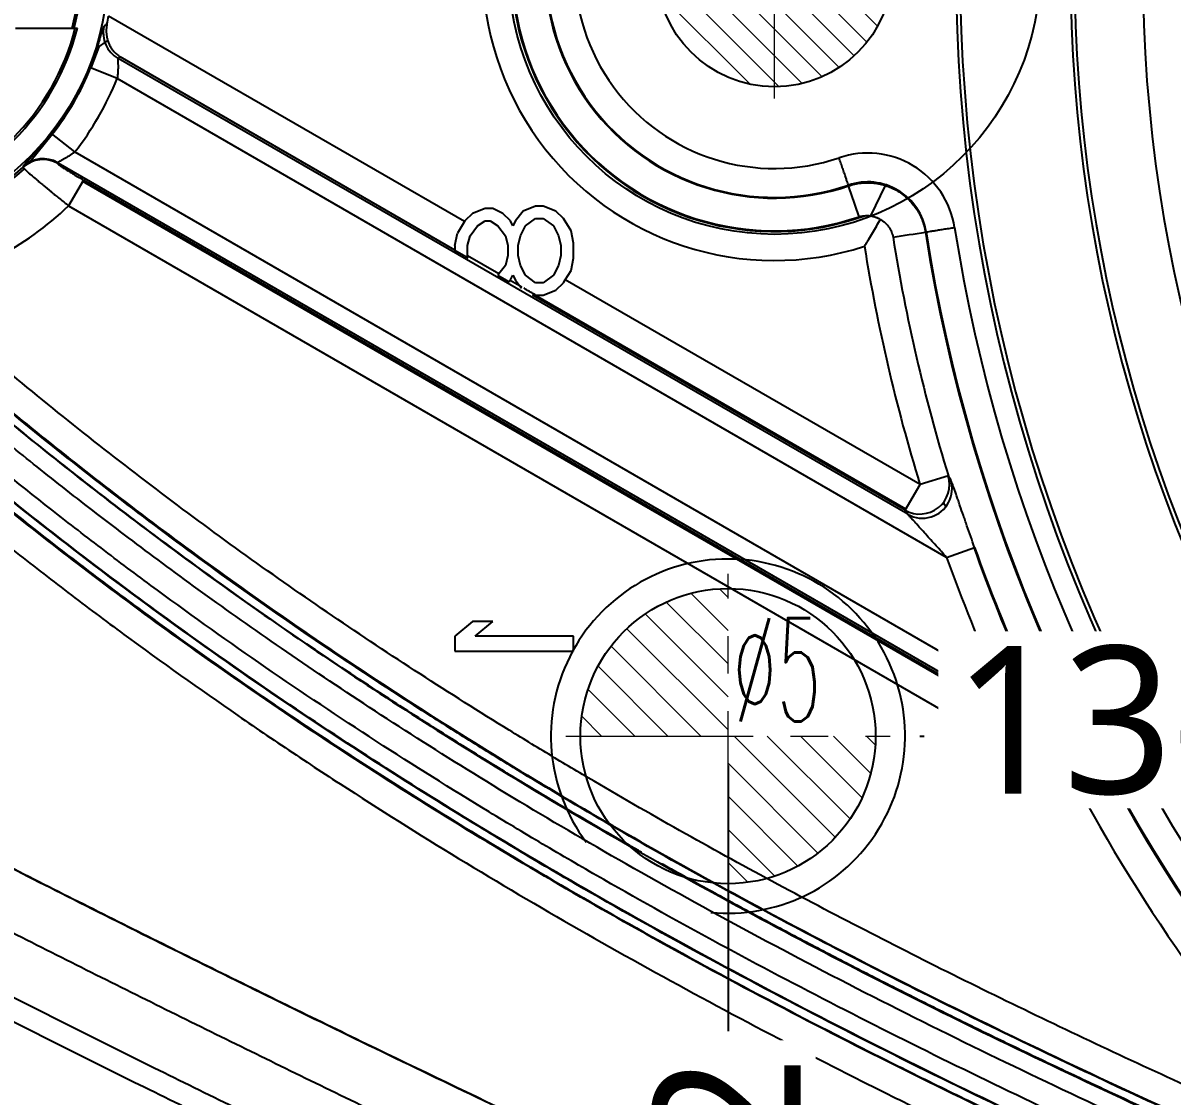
# Model space of a CAD drawing. Header units: millimetres. Extents: x 2519 to 3162, y 2051 to 2506.
# Drawn here: x 2709.47 to 2728.94, y 2260.45 to 2278.63 of the extents above; entities that cross this region are included whole.
import ezdxf
from ezdxf.enums import TextEntityAlignment as Align
from ezdxf.lldxf.tags import DXFTag

# ---------------------------------------------------------------- set-up
doc = ezdxf.new("R2010")
doc.units = ezdxf.units.MM
doc.linetypes.add('CENTER', pattern=[50.8, 31.75, -6.35, 6.35, -6.35])
doc.layers.add('20', color=7, linetype='Continuous', true_color=0xffffff)
for name, color, linetype, lineweight in [('dim', 82, 'Continuous', 9), ('epin', 13, 'Continuous', 9), ('insert', 85, 'Continuous', 20)]:
    doc.layers.add(name, color=color, linetype=linetype, lineweight=lineweight)
doc.styles.add('Capful-A', font='')
doc.styles.add('TXT05', font='txt.shx', dxfattribs={"width": 0.5, "bigfont": 'gbcbig.shx'})
doc.styles.get('Capful-A').set_extended_font_data('Microsoft YaHei')
tags = doc.linetypes.add('DASHED', pattern=[25.72, 12.86, -12.86]).pattern_tags.tags
tags[6:7] = [DXFTag(74, 4), DXFTag(75, 0), DXFTag(340, '0'), DXFTag(46, 0.0), DXFTag(50, 0.0), DXFTag(44, 0.0), DXFTag(45, 0.0)]
tags[4:5] = [DXFTag(74, 4), DXFTag(75, 0), DXFTag(340, '0'), DXFTag(46, 0.0), DXFTag(50, 0.0), DXFTag(44, 0.0), DXFTag(45, 0.0)]
doc.dimstyles.new('Capful-A-1.0', dxfattribs={"dimtxt": 2.5, "dimasz": 2.5, "dimexe": 1.5, "dimexo": 1, "dimgap": 1.5, "dimtad": 0, "dimdsep": 46, "dimtxsty": 'Capful-A', "dimcen": 0, "dimclrt": 2, "dimazin": 2, "dimtfac": 1, "dimtmove": 0, "dimatfit": 3, "dimfxl": 0, "dimtolj": 1, "dimtzin": 0, "dimarcsym": 0})

# ---------------------------------------------------------------- blocks, each defined once
blk = doc.blocks.new('epin_ejp_5')
at = {"layer": 'epin'}
h = blk.add_hatch(dxfattribs=at)
h.set_pattern_fill('_ANSI31', color=123, scale=0.125, angle=90)
h.set_pattern_definition([(135, (-3763.9753, 4046.3883), (-0.280633004, -0.280633004), [])])
h.paths.add_polyline_path([(0, 2.5, 0.414214), (-2.5, 0), (0, 0)])
h.paths.add_polyline_path([(2.5, 0), (0, 0), (0, -2.5, 0.414214)])
at = {"layer": 'epin', "color": 1, "linetype": 'CENTER', "ltscale": 0.1}
for p, q in [((0, -2.75), (0, 2.75)), ((-2.75, 0), (2.75, 0))]:
    blk.add_line(p, q, dxfattribs=at)
at = {"layer": 'epin'}
blk.add_circle((0, 0), 2.5, dxfattribs=at)
at = {"layer": 'epin', "color": 6, "style": 'TXT05', "width": 0.5}
blk.add_text('%%c5', height=1.75, dxfattribs=at).set_placement((0.829, 1.125), align=Align.MIDDLE)
blk = doc.blocks.new('insert_cir_4')
at = {"layer": 'insert'}
h = blk.add_hatch(dxfattribs=at)
h.set_pattern_fill('_ANSI31', color=123, scale=0.1, angle=90)
h.set_pattern_definition([(135, (-3764.76398, 4059.38832), (-0.224506403, -0.224506403), [])])
h.paths.add_polyline_path([(-2, 0, 1), (2, 0, 1)])
at = {"layer": 'insert', "color": 1, "linetype": 'CENTER', "ltscale": 0.08}
for p, q in [((0, -2.2), (0, 2.2)), ((-2.2, 0), (2.2, 0))]:
    blk.add_line(p, q, dxfattribs=at)
at = {"layer": 'insert'}
blk.add_circle((0, 0), 2, dxfattribs=at)
blk = doc.blocks.new('*D159')
at = {"layer": 'Defpoints', "color": 0, "transparency": 16777216}
for p in [(2813.414, 2279.55), (2721.414, 2266.55), (2721.414, 2261.552)]:
    blk.add_point(p, dxfattribs=at)
at = {"layer": 'dim', "color": 0, "lineweight": -2, "transparency": 16777216}
blk.add_line((2721.414, 2266.05), (2721.414, 2261.552), dxfattribs=at)
at = {"layer": 'dim', "color": 2, "transparency": 16777216, "insert": (2721.414, 2259.281), "char_height": 2.5, "attachment_point": 5, "rotation": 90, "style": 'Capful-A', "bg_fill": 3, "box_fill_scale": 1.1, "bg_fill_color": 256, "bg_fill_true_color": 13158600, "bg_fill_transparency": 0}
blk.add_mtext('\\A1;92', dxfattribs=at)
blk = doc.blocks.new('*D160')
at = {"layer": 'Defpoints', "color": 0, "transparency": 16777216}
for p in [(2813.414, 2279.55), (2724.164, 2266.55), (2724.737, 2266.55)]:
    blk.add_point(p, dxfattribs=at)
at = {"layer": 'dim', "color": 0, "lineweight": -2, "transparency": 16777216}
blk.add_line((2724.663, 2266.55), (2724.737, 2266.55), dxfattribs=at)
at = {"layer": 'dim', "color": 2, "transparency": 16777216, "insert": (2730.082, 2266.55), "char_height": 2.5, "attachment_point": 5, "style": 'Capful-A', "bg_fill": 3, "box_fill_scale": 1.1, "bg_fill_color": 256, "bg_fill_true_color": 13158600, "bg_fill_transparency": 0}
blk.add_mtext('\\A1;13({\\fISOCPEUR|b0|i0|c134|p34;%%C}5)', dxfattribs=at)

msp = doc.modelspace()

# ---------------------------------------------------------------- linework, layer by layer
at = {"layer": '20', "color": 7, "linetype": 'Continuous'}
for p, q in [((2716.951, 2275.266), (2710.92, 2278.748)), ((2710.754, 2278.226), (2710.621, 2277.869)), ((2724.458, 2270.307), (2711.08, 2278.031)), ((2716.787, 2274.781), (2711.113, 2278.057)), ((2711.066, 2277.691), (2710.599, 2277.878)), ((2725.118, 2269.578), (2711.066, 2277.691)), ((2709.588, 2276.28), (2709.966, 2276.747)), ((2710.347, 2276.446), (2709.952, 2276.757)), ((2710.347, 2276.446), (2725.987, 2267.417)), ((2710.06, 2276.264), (2726.817, 2266.59)), ((2710.494, 2275.969), (2710.243, 2275.534)), ((2710.494, 2275.969), (2726.818, 2266.544)), ((2726.925, 2266.453), (2710.481, 2275.947)), ((2724.074, 2275.88), (2723.827, 2275.363)), ((2710.243, 2275.534), (2727.36, 2265.652)), ((2717.086, 2275.403), (2716.958, 2275.277)), ((2717.3, 2275.487), (2717.086, 2275.403)), ((2717.428, 2275.487), (2717.3, 2275.487)), ((2717.599, 2275.403), (2717.428, 2275.487)), ((2717.728, 2275.277), (2717.599, 2275.403)), ((2717.941, 2275.445), (2717.813, 2275.277)), ((2718.155, 2275.529), (2717.941, 2275.445)), ((2718.284, 2275.529), (2718.155, 2275.529)), ((2718.497, 2275.445), (2718.284, 2275.529)), ((2718.626, 2275.319), (2718.497, 2275.445)), ((2716.951, 2275.266), (2716.829, 2275.068)), ((2716.958, 2275.277), (2716.951, 2275.266)), ((2717.043, 2275.026), (2717.172, 2275.194)), ((2717.172, 2275.194), (2717.3, 2275.277)), ((2717.3, 2275.277), (2717.385, 2275.277)), ((2717.385, 2275.277), (2717.514, 2275.194)), ((2717.514, 2275.194), (2717.642, 2275.026)), ((2717.77, 2275.194), (2717.728, 2275.277)), ((2717.813, 2275.277), (2717.77, 2275.194)), ((2717.899, 2275.026), (2717.984, 2275.194)), ((2717.984, 2275.194), (2718.155, 2275.319)), ((2718.155, 2275.319), (2718.284, 2275.319)), ((2718.284, 2275.319), (2718.455, 2275.194)), ((2718.455, 2275.194), (2718.54, 2275.026)), ((2718.754, 2275.11), (2718.626, 2275.319)), ((2716.787, 2274.859), (2716.829, 2275.068)), ((2717.001, 2274.859), (2717.043, 2275.026)), ((2717.642, 2275.026), (2717.685, 2274.859)), ((2717.856, 2274.859), (2717.899, 2275.026)), ((2718.54, 2275.026), (2718.583, 2274.859)), ((2718.797, 2274.9), (2718.754, 2275.11)), ((2716.787, 2274.859), (2716.787, 2274.781)), ((2717.001, 2274.688), (2717.001, 2274.859)), ((2717.685, 2274.859), (2717.685, 2274.691)), ((2717.856, 2274.691), (2717.856, 2274.859)), ((2718.583, 2274.859), (2718.583, 2274.691)), ((2718.797, 2274.649), (2718.797, 2274.9)), ((2716.787, 2274.78), (2716.787, 2274.781)), ((2716.787, 2274.78), (2717.011, 2274.65)), ((2717.532, 2274.38), (2717, 2274.687)), ((2717.011, 2274.65), (2717.002, 2274.686)), ((2717.685, 2274.691), (2717.642, 2274.524)), ((2717.899, 2274.524), (2717.856, 2274.691)), ((2718.583, 2274.691), (2718.54, 2274.524)), ((2718.754, 2274.44), (2718.797, 2274.649)), ((2717.642, 2274.524), (2717.532, 2274.38)), ((2717.984, 2274.356), (2717.899, 2274.524)), ((2718.54, 2274.524), (2718.455, 2274.356)), ((2718.657, 2274.281), (2718.754, 2274.44)), ((2717.516, 2274.359), (2717.532, 2274.38)), ((2717.516, 2274.359), (2717.713, 2274.245)), ((2717.713, 2274.245), (2717.725, 2274.268)), ((2717.725, 2274.268), (2717.77, 2274.356)), ((2717.923, 2274.154), (2717.725, 2274.268)), ((2717.77, 2274.356), (2717.813, 2274.272)), ((2717.813, 2274.272), (2717.915, 2274.139)), ((2718.155, 2274.23), (2717.984, 2274.356)), ((2718.284, 2274.23), (2718.155, 2274.23)), ((2718.455, 2274.356), (2718.284, 2274.23)), ((2718.497, 2274.105), (2718.626, 2274.23)), ((2718.626, 2274.23), (2718.657, 2274.281)), ((2724.667, 2270.811), (2718.657, 2274.281)), ((2724.416, 2270.376), (2718.104, 2274.021)), ((2718.153, 2274.021), (2718.104, 2274.021)), ((2718.153, 2274.021), (2724.429, 2270.398)), ((2718.155, 2274.021), (2718.284, 2274.021)), ((2718.284, 2274.021), (2718.497, 2274.105)), ((2725.147, 2270.959), (2724.667, 2270.811)), ((2724.416, 2270.376), (2724.667, 2270.811)), ((2725.118, 2269.578), (2725.591, 2269.747)), ((2717.086, 2268.494), (2716.787, 2268.242)), ((2717.428, 2268.494), (2717.086, 2268.494)), ((2717.129, 2268.242), (2717.428, 2268.494)), ((2716.787, 2268.242), (2716.787, 2267.991)), ((2718.797, 2268.242), (2717.129, 2268.242)), ((2718.797, 2267.991), (2718.797, 2268.242)), ((2716.787, 2267.991), (2718.797, 2267.991)), ((2725.987, 2267.417), (2726.445, 2267.622))]:
    msp.add_line(p, q, dxfattribs=at)
at = {"layer": '20', "color": 8, "linetype": 'DASHED', "ltscale": 0.2}
for centre in [(2706.409, 2279.55), (2722.202, 2279.55)]:
    msp.add_circle(centre, 4.5, dxfattribs=at)
at = {"layer": '20', "color": 7, "linetype": 'Continuous'}
msp.add_circle((2722.202, 2279.55), 2, dxfattribs=at)
for centre, radius, start, end in [((2753.057, 2279.55), 27.782, 112.2875, 247.6643), ((2753.057, 2279.55), 27.712, 112.2862, 247.7111), ((2753.057, 2279.55), 25.842, 112.2891, 247.7135), ((2753.057, 2279.55), 25.772, 112.2877, 247.667), ((2753.566, 2279.55), 25.125, 112.2698, 247.7302), ((2722.202, 2279.55), 4.943, 72.0353, 287.9647), ((2722.202, 2279.55), 4.453, 69.9975, 290.0014), ((2722.202, 2279.55), 4.44, 71.1557, 288.8443), ((2722.202, 2279.55), 3.887, 71.1557, 288.8443), ((2722.202, 2279.55), 3.874, 71.1552, 288.843), ((2722.202, 2279.55), 3.385, 71.1557, 288.8342), ((2706.409, 2279.55), 4.02, 345.5225, 14.4775), ((2706.409, 2279.55), 4.054, 345.6461, 14.3539), ((2706.409, 2279.55), 4.073, 284.2864, 345.7136), ((2706.409, 2279.55), 4.107, 284.1661, 345.8339), ((2706.409, 2279.55), 4.512, 321.757, 338.243), ((2706.409, 2279.55), 4.529, 321.757, 338.243), ((2706.409, 2279.55), 5.014, 321.757, 338.243), ((2723.779, 2274.934), 1.493, 8.955, 108.9121), ((2706.409, 2279.55), 4.548, 278.1325, 312.2985), ((2706.409, 2279.55), 4.582, 278.3223, 312.2894), ((2723.779, 2274.934), 1.004, 8.9529, 108.9162), ((2706.409, 2279.55), 5.552, 282.3105, 313.6722), ((2753.057, 2279.55), 29.202, 188.96, 197.1096), ((2753.057, 2279.55), 28.649, 188.96, 247.7124), ((2753.057, 2279.55), 28.636, 188.96, 246.1512), ((2753.057, 2279.55), 28.147, 188.96, 247.7124), ((2753.057, 2279.55), 29.705, 189.1073, 197.1096), ((2753.057, 2279.55), 29.176, 199.6421, 204.1429), ((2753.057, 2279.55), 29.163, 199.6421, 204.1429), ((2753.057, 2279.55), 29.665, 199.6421, 204.1429), ((2753.057, 2279.55), 29.215, 208.4064, 223.6137)]:
    msp.add_arc(centre, radius, start, end, dxfattribs=at)
at = {"layer": '20', "color": 8, "linetype": 'DASHED', "ltscale": 0.05}
msp.add_arc((2721.414, 2266.55), 3, 90, 216.7369, dxfattribs=at)
at = {"layer": '20', "color": 8, "linetype": 'DASHED', "ltscale": 0.08}
msp.add_arc((2721.414, 2266.55), 3, 264.465, 90, dxfattribs=at)
at = {"layer": '20', "color": 7, "linetype": 'Continuous'}
for centre, major_axis, ratio, start_param, end_param in [((2711.331, 2278.465), (0.317, -0.39), 0.99843, 3.814167, 5.076992), ((2708.721, 2283.555), (-3.47, -6.011), 0.745659, 1.025601, 1.054168), ((2708.571, 2283.294), (-3.621, -6.272), 0.745648, 1.097109, 1.103163), ((2709.807, 2275.815), (0.496, -0.08), 0.998432, 1.20793, 2.468492), ((2709.81, 2275.829), (0.496, -0.079), 0.99843, 1.206193, 2.469018), ((2724.667, 2270.811), (-0.43, -0.259), 0.994176, 0.507078, 2.896243), ((2724.709, 2270.742), (-0.43, -0.26), 0.994137, 1.326099, 2.89706), ((2766.766, 2302.862), (-27.966, -46.904), 0.863272, 5.851168, 5.852836), ((2766.345, 2302.698), (-26.581, -46.523), 0.867155, 5.841199, 5.842885), ((2724.709, 2270.742), (-0.43, -0.26), 0.994137, 0.505265, 1.326099), ((2726.566, 2266.155), (-0.502, -0.014), 0.99811, 3.581658, 4.160824), ((2747.697, 2270.048), (-11.78, -19.894), 0.867135, 5.342013, 5.344091), ((2747.423, 2269.74), (-11.405, -19.635), 0.866455, 5.327491, 5.330074)]:
    msp.add_ellipse(centre, major_axis=major_axis, ratio=ratio, start_param=start_param, end_param=end_param, dxfattribs=at)
for points, degree in [([(2710.892, 2278.611), (2710.902, 2278.656), (2710.911, 2278.702), (2710.92, 2278.748)], 3), ([(2709.471, 2276.2), (2709.47, 2276.196), (2709.47, 2276.191), (2709.469, 2276.186)], 3), ([(2723.637, 2275.348), (2723.577, 2275.522), (2723.518, 2275.697), (2723.458, 2275.871)], 3), ([(2724.211, 2275.002), (2724.393, 2275.031), (2724.576, 2275.059), (2724.758, 2275.088)], 3), ([(2734.361, 2257.307), (2733.463, 2257.689), (2731.741, 2258.436), (2729.426, 2259.471), (2727.226, 2260.486), (2725.003, 2261.555), (2722.742, 2262.704), (2720.561, 2263.88), (2718.557, 2265.027), (2716.752, 2266.125), (2715.121, 2267.172), (2713.65, 2268.169), (2712.335, 2269.103), (2711.168, 2269.97), (2710.123, 2270.778), (2709.171, 2271.541), (2708.267, 2272.288), (2707.367, 2273.054), (2706.47, 2273.873), (2705.911, 2274.453), (2705.642, 2274.755)], 3), ([(2718.154, 2274.021), (2717.952, 2274.137)], 1), ([(2725.189, 2270.891), (2725.175, 2270.913), (2725.161, 2270.936), (2725.147, 2270.959)], 3), ([(2727.016, 2266.319), (2727.015, 2266.34), (2727.015, 2266.361), (2727.014, 2266.382)], 3)]:
    msp.add_open_spline(points, degree=degree, dxfattribs=at)
for points, knots in [([(2709.344, 2278.545), (2709.41, 2278.545), (2709.476, 2278.545), (2709.557, 2278.545), (2709.573, 2278.545), (2709.605, 2278.545), (2709.621, 2278.545), (2709.669, 2278.545), (2709.731, 2278.545), (2709.806, 2278.545), (2709.85, 2278.545), (2709.879, 2278.545), (2709.894, 2278.545), (2709.964, 2278.545), (2710.017, 2278.545), (2710.089, 2278.545), (2710.112, 2278.545), (2710.146, 2278.545), (2710.157, 2278.545), (2710.177, 2278.545), (2710.188, 2278.545), (2710.236, 2278.545), (2710.27, 2278.545), (2710.305, 2278.545), (2710.312, 2278.545), (2710.324, 2278.545), (2710.33, 2278.545), (2710.346, 2278.545), (2710.356, 2278.545), (2710.379, 2278.545), (2710.388, 2278.545), (2710.39, 2278.545)], [0, 0, 0, 0, 0.125, 0.125, 0.15625, 0.15625, 0.1875, 0.1875, 0.25, 0.3125, 0.34375, 0.34375, 0.375, 0.375, 0.5, 0.5, 0.5625, 0.5625, 0.59375, 0.59375, 0.625, 0.625, 0.75, 0.75, 0.78125, 0.78125, 0.8125, 0.8125, 0.875, 0.875, 1, 1, 1, 1]), ([(2710.841, 2278.573), (2710.84, 2278.573), (2710.839, 2278.571), (2710.836, 2278.565), (2710.834, 2278.561), (2710.828, 2278.547), (2710.823, 2278.533), (2710.815, 2278.507), (2710.812, 2278.497), (2710.805, 2278.476), (2710.801, 2278.464), (2710.79, 2278.426), (2710.781, 2278.398), (2710.766, 2278.35), (2710.761, 2278.334), (2710.75, 2278.299), (2710.744, 2278.281), (2710.726, 2278.225), (2710.713, 2278.185), (2710.694, 2278.133), (2710.691, 2278.122), (2710.683, 2278.101), (2710.679, 2278.09), (2710.668, 2278.057), (2710.66, 2278.035), (2710.635, 2277.968), (2710.618, 2277.923), (2710.599, 2277.878)], [0, 0, 0, 0, 0.0625, 0.0625, 0.125, 0.125, 0.25, 0.25, 0.3125, 0.3125, 0.375, 0.375, 0.5, 0.5, 0.5625, 0.5625, 0.625, 0.625, 0.75, 0.75, 0.78125, 0.78125, 0.8125, 0.8125, 0.875, 0.875, 1, 1, 1, 1]), ([(2710.892, 2278.611), (2710.889, 2278.609), (2710.887, 2278.607), (2710.869, 2278.594), (2710.855, 2278.584), (2710.841, 2278.573)], [0, 0, 0, 0, 0.172525, 0.172525, 1, 1, 1, 1]), ([(2710.892, 2278.611), (2710.885, 2278.58), (2710.882, 2278.549), (2710.88, 2278.503), (2710.88, 2278.489), (2710.881, 2278.459), (2710.882, 2278.444), (2710.888, 2278.402), (2710.893, 2278.374), (2710.904, 2278.336), (2710.908, 2278.323), (2710.918, 2278.298), (2710.923, 2278.286), (2710.939, 2278.251), (2710.951, 2278.229), (2710.977, 2278.187), (2710.992, 2278.168), (2711.023, 2278.132), (2711.039, 2278.115), (2711.066, 2278.092), (2711.08, 2278.08), (2711.094, 2278.07), (2711.103, 2278.063), (2711.108, 2278.06), (2711.113, 2278.057)], [0, 0, 0, 0, 0.125, 0.125, 0.1875, 0.1875, 0.25, 0.25, 0.375, 0.375, 0.4375, 0.4375, 0.5, 0.5, 0.625, 0.625, 0.75, 0.75, 0.875, 0.875, 0.9375, 0.96875, 0.96875, 1, 1, 1, 1]), ([(2711.08, 2278.031), (2711.08, 2278.03), (2711.079, 2278.03), (2711.078, 2278.027), (2711.078, 2278.024), (2711.077, 2278.019), (2711.077, 2278.015), (2711.077, 2278.007), (2711.077, 2278.003), (2711.077, 2277.988), (2711.078, 2277.975), (2711.078, 2277.948), (2711.079, 2277.934), (2711.079, 2277.909), (2711.08, 2277.901), (2711.08, 2277.884), (2711.08, 2277.875), (2711.079, 2277.848), (2711.079, 2277.83), (2711.077, 2277.801), (2711.077, 2277.791), (2711.075, 2277.772), (2711.074, 2277.762), (2711.071, 2277.732), (2711.069, 2277.712), (2711.066, 2277.691)], [0, 0, 0, 0, 0.0625, 0.0625, 0.125, 0.125, 0.1875, 0.1875, 0.25, 0.25, 0.375, 0.375, 0.5, 0.5, 0.5625, 0.5625, 0.625, 0.625, 0.75, 0.75, 0.8125, 0.8125, 0.875, 0.875, 1, 1, 1, 1]), ([(2686.48, 2277.46), (2686.77, 2277.267), (2687.456, 2276.824), (2688.574, 2276.111), (2689.855, 2275.303), (2691.227, 2274.448), (2692.689, 2273.549), (2694.255, 2272.602), (2695.95, 2271.594), (2697.801, 2270.515), (2699.836, 2269.356), (2702.082, 2268.107), (2704.555, 2266.768), (2707.29, 2265.329), (2710.329, 2263.775), (2713.69, 2262.105), (2717.331, 2260.343), (2721.181, 2258.527), (2725.062, 2256.745), (2727.661, 2255.584), (2728.918, 2255.03)], [0, 0, 0, 0, 0.021909, 0.051095, 0.082764, 0.116466, 0.152012, 0.189902, 0.230742, 0.275135, 0.323686, 0.377, 0.435563, 0.499293, 0.569953, 0.648612, 0.733503, 0.822414, 0.914219, 1, 1, 1, 1]), ([(2728.918, 2255.03), (2727.086, 2255.838), (2725.26, 2256.659), (2722.529, 2257.91), (2721.621, 2258.33), (2719.807, 2259.177), (2718.901, 2259.603), (2717.093, 2260.463), (2716.191, 2260.896), (2714.39, 2261.769), (2713.491, 2262.209), (2711.696, 2263.097), (2710.8, 2263.544), (2709.014, 2264.448), (2708.122, 2264.904), (2706.344, 2265.827), (2705.458, 2266.293), (2703.692, 2267.235), (2702.811, 2267.712), (2701.057, 2268.676), (2700.183, 2269.164), (2698.441, 2270.15), (2697.573, 2270.649), (2695.843, 2271.658), (2694.982, 2272.168), (2693.265, 2273.2), (2692.41, 2273.72), (2691.131, 2274.509), (2690.705, 2274.773), (2689.856, 2275.303), (2689.432, 2275.57), (2688.585, 2276.105), (2688.163, 2276.374), (2687.635, 2276.711), (2687.53, 2276.778), (2687.319, 2276.913), (2687.214, 2276.981), (2686.898, 2277.184), (2686.688, 2277.321), (2686.48, 2277.46)], [0, 0, 0, 0, 0.125, 0.125, 0.1875, 0.1875, 0.25, 0.25, 0.3125, 0.3125, 0.375, 0.375, 0.4375, 0.4375, 0.5, 0.5, 0.5625, 0.5625, 0.625, 0.625, 0.6875, 0.6875, 0.75, 0.75, 0.8125, 0.8125, 0.875, 0.875, 0.90625, 0.90625, 0.9375, 0.9375, 0.96875, 0.96875, 0.976562, 0.976562, 0.984375, 0.984375, 1, 1, 1, 1]), ([(2709.952, 2276.757), (2709.922, 2276.719), (2709.891, 2276.681), (2709.83, 2276.607), (2709.8, 2276.572), (2709.757, 2276.522), (2709.743, 2276.506), (2709.715, 2276.474), (2709.701, 2276.459), (2709.662, 2276.415), (2709.637, 2276.388), (2709.604, 2276.352), (2709.593, 2276.34), (2709.578, 2276.324), (2709.573, 2276.318), (2709.563, 2276.308), (2709.559, 2276.303), (2709.536, 2276.279), (2709.521, 2276.263), (2709.506, 2276.246), (2709.503, 2276.242), (2709.498, 2276.236), (2709.495, 2276.233), (2709.488, 2276.225), (2709.484, 2276.22), (2709.474, 2276.208), (2709.471, 2276.203), (2709.471, 2276.2)], [0, 0, 0, 0, 0.125, 0.125, 0.25, 0.25, 0.3125, 0.3125, 0.375, 0.375, 0.5, 0.5, 0.5625, 0.5625, 0.59375, 0.59375, 0.625, 0.625, 0.75, 0.75, 0.78125, 0.78125, 0.8125, 0.8125, 0.875, 0.875, 1, 1, 1, 1]), ([(2728.526, 2254.139), (2726.687, 2254.95), (2724.854, 2255.774), (2722.115, 2257.029), (2721.203, 2257.451), (2719.383, 2258.301), (2718.474, 2258.729), (2716.66, 2259.592), (2715.754, 2260.026), (2713.947, 2260.902), (2713.045, 2261.344), (2711.244, 2262.235), (2710.345, 2262.684), (2708.552, 2263.591), (2707.658, 2264.049), (2705.874, 2264.975), (2704.984, 2265.442), (2703.212, 2266.388), (2702.328, 2266.867), (2700.568, 2267.834), (2699.691, 2268.324), (2697.943, 2269.314), (2697.072, 2269.815), (2695.337, 2270.827), (2694.472, 2271.339), (2692.749, 2272.374), (2691.891, 2272.897), (2690.608, 2273.688), (2690.181, 2273.953), (2689.328, 2274.486), (2688.903, 2274.753), (2688.053, 2275.29), (2687.629, 2275.56), (2687.1, 2275.898), (2686.994, 2275.966), (2686.783, 2276.101), (2686.677, 2276.169), (2686.36, 2276.373), (2686.15, 2276.51), (2685.941, 2276.65)], [0, 0, 0, 0, 0.125, 0.125, 0.1875, 0.1875, 0.25, 0.25, 0.3125, 0.3125, 0.375, 0.375, 0.4375, 0.4375, 0.5, 0.5, 0.5625, 0.5625, 0.625, 0.625, 0.6875, 0.6875, 0.75, 0.75, 0.8125, 0.8125, 0.875, 0.875, 0.90625, 0.90625, 0.9375, 0.9375, 0.96875, 0.96875, 0.976562, 0.976562, 0.984375, 0.984375, 1, 1, 1, 1]), ([(2710.347, 2276.446), (2710.331, 2276.433), (2710.315, 2276.421), (2710.282, 2276.398), (2710.265, 2276.386), (2710.241, 2276.371), (2710.233, 2276.366), (2710.218, 2276.356), (2710.21, 2276.351), (2710.186, 2276.338), (2710.172, 2276.329), (2710.151, 2276.318), (2710.144, 2276.314), (2710.131, 2276.307), (2710.124, 2276.303), (2710.106, 2276.294), (2710.096, 2276.288), (2710.083, 2276.281), (2710.079, 2276.279), (2710.072, 2276.275), (2710.069, 2276.273), (2710.062, 2276.268), (2710.06, 2276.265), (2710.06, 2276.264)], [0, 0, 0, 0, 0.125, 0.125, 0.25, 0.25, 0.3125, 0.3125, 0.375, 0.375, 0.5, 0.5, 0.5625, 0.5625, 0.625, 0.625, 0.75, 0.75, 0.8125, 0.8125, 0.875, 0.875, 1, 1, 1, 1]), ([(2709.469, 2276.186), (2709.47, 2276.185), (2709.472, 2276.182), (2709.477, 2276.176), (2709.481, 2276.172), (2709.483, 2276.169), (2709.496, 2276.156), (2709.511, 2276.142), (2709.54, 2276.115), (2709.551, 2276.105), (2709.569, 2276.089), (2709.575, 2276.083), (2709.588, 2276.072), (2709.595, 2276.066), (2709.63, 2276.035), (2709.662, 2276.008), (2709.707, 2275.97), (2709.716, 2275.962), (2709.734, 2275.946), (2709.744, 2275.938), (2709.773, 2275.913), (2709.794, 2275.896), (2709.856, 2275.844), (2709.9, 2275.808), (2709.958, 2275.761), (2709.97, 2275.751), (2709.994, 2275.732), (2710.006, 2275.722), (2710.042, 2275.693), (2710.067, 2275.673), (2710.141, 2275.614), (2710.191, 2275.574), (2710.243, 2275.534)], [0, 0, 0, 0, 0.0625, 0.09375, 0.09375, 0.125, 0.125, 0.25, 0.25, 0.3125, 0.3125, 0.34375, 0.34375, 0.375, 0.375, 0.5, 0.5, 0.53125, 0.53125, 0.5625, 0.5625, 0.625, 0.625, 0.75, 0.75, 0.78125, 0.78125, 0.8125, 0.8125, 0.875, 0.875, 1, 1, 1, 1]), ([(2709.715, 2276.322), (2709.715, 2276.321), (2709.714, 2276.32), (2709.714, 2276.317), (2709.714, 2276.315), (2709.713, 2276.311), (2709.713, 2276.31), (2709.713, 2276.308)], [0, 0, 0, 0, 0.25, 0.25, 0.625, 0.625, 1, 1, 1, 1]), ([(2710.058, 2276.25), (2710.059, 2276.252), (2710.059, 2276.254), (2710.06, 2276.258), (2710.06, 2276.259), (2710.06, 2276.262), (2710.06, 2276.263), (2710.06, 2276.264)], [0, 0, 0, 0, 0.5, 0.5, 0.75, 0.75, 1, 1, 1, 1]), ([(2710.058, 2276.25), (2710.058, 2276.249), (2710.059, 2276.247), (2710.061, 2276.244), (2710.063, 2276.242), (2710.072, 2276.234), (2710.08, 2276.227), (2710.097, 2276.215), (2710.103, 2276.211), (2710.117, 2276.201), (2710.124, 2276.196), (2710.148, 2276.179), (2710.166, 2276.167), (2710.197, 2276.148), (2710.208, 2276.141), (2710.23, 2276.127), (2710.241, 2276.12), (2710.277, 2276.098), (2710.302, 2276.082), (2710.341, 2276.059), (2710.355, 2276.051), (2710.382, 2276.034), (2710.395, 2276.026), (2710.437, 2276.002), (2710.465, 2275.985), (2710.494, 2275.969)], [0, 0, 0, 0, 0.0625, 0.0625, 0.125, 0.125, 0.25, 0.25, 0.3125, 0.3125, 0.375, 0.375, 0.5, 0.5, 0.5625, 0.5625, 0.625, 0.625, 0.75, 0.75, 0.8125, 0.8125, 0.875, 0.875, 1, 1, 1, 1]), ([(2723.458, 2275.871), (2723.458, 2275.872), (2723.456, 2275.876), (2723.452, 2275.889), (2723.448, 2275.899), (2723.44, 2275.923), (2723.435, 2275.938), (2723.423, 2275.973), (2723.416, 2275.993), (2723.401, 2276.037), (2723.393, 2276.061), (2723.375, 2276.112), (2723.366, 2276.139), (2723.347, 2276.196), (2723.337, 2276.225), (2723.316, 2276.285), (2723.306, 2276.316), (2723.295, 2276.346)], [0, 0, 0, 0, 0.125, 0.125, 0.25, 0.25, 0.375, 0.375, 0.5, 0.5, 0.625, 0.625, 0.75, 0.75, 0.875, 0.875, 1, 1, 1, 1]), ([(2736.615, 2255.583), (2735.108, 2256.204), (2733.608, 2256.84), (2731.368, 2257.819), (2730.623, 2258.149), (2729.508, 2258.65), (2729.137, 2258.818), (2728.395, 2259.156), (2728.025, 2259.326), (2726.917, 2259.842), (2726.181, 2260.19), (2724.716, 2260.902), (2723.988, 2261.265), (2722.539, 2262.007), (2721.819, 2262.386), (2720.387, 2263.162), (2719.321, 2263.757), (2718.266, 2264.374), (2717.566, 2264.791), (2717.217, 2265.002), (2716.175, 2265.643), (2715.488, 2266.08), (2714.128, 2266.974), (2713.456, 2267.431), (2712.127, 2268.367), (2711.47, 2268.846), (2710.173, 2269.826), (2709.532, 2270.328), (2708.583, 2271.096), (2708.268, 2271.354), (2707.799, 2271.745), (2707.643, 2271.876), (2707.332, 2272.14), (2707.177, 2272.273), (2706.717, 2272.675), (2706.415, 2272.948), (2705.974, 2273.369), (2705.829, 2273.511), (2705.545, 2273.8), (2705.405, 2273.946), (2704.995, 2274.394), (2704.732, 2274.703), (2704.232, 2275.343), (2703.994, 2275.674), (2703.77, 2276.018)], [0, 0, 0, 0, 0.125, 0.125, 0.1875, 0.1875, 0.21875, 0.21875, 0.25, 0.25, 0.3125, 0.3125, 0.375, 0.375, 0.4375, 0.4375, 0.5, 0.53125, 0.53125, 0.5625, 0.5625, 0.625, 0.625, 0.6875, 0.6875, 0.75, 0.75, 0.8125, 0.8125, 0.84375, 0.84375, 0.859375, 0.859375, 0.875, 0.875, 0.90625, 0.90625, 0.921875, 0.921875, 0.9375, 0.9375, 0.96875, 0.96875, 1, 1, 1, 1]), ([(2736.592, 2255.601), (2736.122, 2255.794), (2733.925, 2256.708), (2730.138, 2258.352), (2725.381, 2260.55), (2721.046, 2262.771), (2717.134, 2265.019), (2713.643, 2267.275), (2710.57, 2269.498), (2707.891, 2271.651), (2705.607, 2273.639), (2704.365, 2275.138), (2703.842, 2275.921), (2703.8, 2275.986)], [0, 0, 0, 0, 0.03894, 0.18203, 0.315753, 0.440128, 0.55548, 0.662063, 0.759273, 0.847135, 0.925384, 0.993809, 1, 1, 1, 1]), ([(2728.133, 2253.249), (2726.288, 2254.062), (2724.449, 2254.889), (2721.7, 2256.149), (2720.785, 2256.572), (2718.958, 2257.425), (2718.045, 2257.855), (2716.225, 2258.721), (2715.316, 2259.157), (2713.501, 2260.037), (2712.596, 2260.48), (2709.885, 2261.821), (2708.085, 2262.73), (2705.401, 2264.124), (2704.508, 2264.593), (2702.73, 2265.543), (2701.843, 2266.023), (2700.077, 2266.994), (2699.196, 2267.486), (2697.442, 2268.479), (2696.568, 2268.982), (2694.826, 2269.999), (2693.959, 2270.513), (2692.231, 2271.551), (2691.37, 2272.075), (2690.083, 2272.869), (2689.655, 2273.135), (2688.8, 2273.668), (2688.373, 2273.937), (2687.521, 2274.475), (2687.096, 2274.746), (2686.565, 2275.085), (2686.459, 2275.153), (2686.247, 2275.289), (2686.141, 2275.357), (2685.823, 2275.562), (2685.612, 2275.7), (2685.402, 2275.839)], [0, 0, 0, 0, 0.125, 0.125, 0.1875, 0.1875, 0.25, 0.25, 0.3125, 0.3125, 0.375, 0.375, 0.5, 0.5, 0.5625, 0.5625, 0.625, 0.625, 0.6875, 0.6875, 0.75, 0.75, 0.8125, 0.8125, 0.875, 0.875, 0.90625, 0.90625, 0.9375, 0.9375, 0.96875, 0.96875, 0.976562, 0.976562, 0.984375, 0.984375, 1, 1, 1, 1]), ([(2723.458, 2275.871), (2723.492, 2275.883), (2723.527, 2275.893), (2723.598, 2275.909), (2723.669, 2275.92), (2723.74, 2275.925), (2723.794, 2275.925), (2723.812, 2275.924), (2723.849, 2275.922), (2723.867, 2275.921), (2723.956, 2275.911), (2724.026, 2275.896), (2724.112, 2275.867), (2724.129, 2275.861), (2724.162, 2275.848), (2724.179, 2275.841), (2724.228, 2275.818), (2724.292, 2275.784), (2724.351, 2275.744), (2724.394, 2275.711), (2724.408, 2275.7), (2724.435, 2275.676), (2724.449, 2275.664), (2724.515, 2275.602), (2724.561, 2275.547), (2724.611, 2275.472), (2724.621, 2275.457), (2724.639, 2275.426), (2724.648, 2275.41), (2724.673, 2275.362), (2724.688, 2275.329), (2724.728, 2275.229), (2724.746, 2275.16), (2724.758, 2275.088)], [0, 0, 0, 0, 0.0625, 0.0625, 0.125, 0.1875, 0.1875, 0.21875, 0.21875, 0.25, 0.25, 0.375, 0.375, 0.40625, 0.40625, 0.4375, 0.4375, 0.5, 0.5625, 0.5625, 0.59375, 0.59375, 0.625, 0.625, 0.75, 0.75, 0.78125, 0.78125, 0.8125, 0.8125, 0.875, 0.875, 1, 1, 1, 1]), ([(2685.201, 2275.537), (2685.411, 2275.398), (2685.623, 2275.26), (2685.941, 2275.054), (2686.047, 2274.986), (2686.26, 2274.85), (2686.366, 2274.782), (2686.898, 2274.442), (2687.323, 2274.171), (2688.604, 2273.362), (2689.46, 2272.827), (2691.178, 2271.767), (2692.04, 2271.242), (2693.771, 2270.203), (2694.639, 2269.688), (2696.382, 2268.671), (2697.257, 2268.168), (2699.013, 2267.172), (2699.895, 2266.68), (2701.222, 2265.951), (2701.665, 2265.709), (2702.552, 2265.228), (2702.997, 2264.989), (2704.333, 2264.276), (2705.226, 2263.806), (2707.914, 2262.411), (2709.715, 2261.501), (2712.43, 2260.158), (2713.336, 2259.714), (2715.153, 2258.833), (2716.063, 2258.396), (2718.798, 2257.095), (2720.627, 2256.242), (2724.298, 2254.56), (2726.139, 2253.731), (2727.987, 2252.917)], [0, 0, 0, 0, 0.015625, 0.015625, 0.023437, 0.023437, 0.03125, 0.03125, 0.0625, 0.0625, 0.125, 0.125, 0.1875, 0.1875, 0.25, 0.25, 0.3125, 0.3125, 0.375, 0.375, 0.40625, 0.40625, 0.4375, 0.4375, 0.5, 0.5, 0.625, 0.625, 0.6875, 0.6875, 0.75, 0.75, 0.875, 0.875, 1, 1, 1, 1]), ([(2723.637, 2275.348), (2723.643, 2275.35), (2723.657, 2275.353), (2723.677, 2275.358), (2723.697, 2275.362), (2723.717, 2275.365), (2723.736, 2275.366), (2723.755, 2275.367), (2723.774, 2275.367), (2723.793, 2275.367), (2723.809, 2275.366), (2723.822, 2275.364), (2723.833, 2275.362), (2723.844, 2275.361), (2723.854, 2275.359), (2723.865, 2275.356), (2723.875, 2275.354), (2723.885, 2275.351), (2723.895, 2275.348), (2723.905, 2275.345), (2723.915, 2275.342), (2723.924, 2275.338), (2723.934, 2275.334), (2723.943, 2275.331), (2723.952, 2275.326), (2723.961, 2275.322), (2723.97, 2275.318), (2723.978, 2275.313), (2723.986, 2275.309), (2723.992, 2275.305), (2723.995, 2275.304)], [0, 0, 0, 0, 0.060894, 0.120433, 0.17862, 0.235461, 0.290957, 0.345115, 0.397937, 0.449428, 0.499593, 0.529826, 0.559614, 0.58896, 0.617864, 0.64633, 0.674359, 0.701953, 0.729114, 0.755844, 0.782146, 0.808021, 0.833472, 0.858503, 0.883115, 0.907311, 0.931094, 0.954468, 0.977436, 1, 1, 1, 1]), ([(2723.727, 2274.848), (2723.733, 2274.858), (2723.739, 2274.868), (2723.751, 2274.887), (2723.757, 2274.897), (2723.775, 2274.927), (2723.786, 2274.946), (2723.821, 2275.005), (2723.845, 2275.044), (2723.89, 2275.12), (2723.912, 2275.158), (2723.954, 2275.232), (2723.975, 2275.268), (2723.995, 2275.304)], [0, 0, 0, 0, 0.0625, 0.0625, 0.125, 0.125, 0.25, 0.25, 0.5, 0.5, 0.75, 0.75, 1, 1, 1, 1]), ([(2723.995, 2275.304), (2724, 2275.301), (2724.011, 2275.294), (2724.027, 2275.284), (2724.042, 2275.273), (2724.058, 2275.261), (2724.073, 2275.248), (2724.087, 2275.234), (2724.102, 2275.22), (2724.116, 2275.204), (2724.129, 2275.187), (2724.143, 2275.168), (2724.157, 2275.146), (2724.172, 2275.119), (2724.186, 2275.089), (2724.195, 2275.064), (2724.2, 2275.047), (2724.203, 2275.038), (2724.205, 2275.029), (2724.207, 2275.02), (2724.209, 2275.011), (2724.211, 2275.005), (2724.211, 2275.002)], [0, 0, 0, 0, 0.042855, 0.087243, 0.133184, 0.180697, 0.229798, 0.280505, 0.33283, 0.386788, 0.442391, 0.499651, 0.573612, 0.655965, 0.74674, 0.845971, 0.871515, 0.89711, 0.922757, 0.948453, 0.974201, 1, 1, 1, 1]), ([(2724.758, 2275.088), (2724.759, 2275.088), (2724.763, 2275.089), (2724.776, 2275.091), (2724.786, 2275.093), (2724.812, 2275.097), (2724.828, 2275.099), (2724.864, 2275.105), (2724.885, 2275.108), (2724.93, 2275.115), (2724.955, 2275.119), (2725.009, 2275.128), (2725.037, 2275.132), (2725.097, 2275.142), (2725.127, 2275.146), (2725.19, 2275.156), (2725.222, 2275.161), (2725.254, 2275.166)], [0, 0, 0, 0, 0.125, 0.125, 0.25, 0.25, 0.375, 0.375, 0.5, 0.5, 0.625, 0.625, 0.75, 0.75, 0.875, 0.875, 1, 1, 1, 1]), ([(2736.543, 2255.45), (2736.069, 2255.645), (2733.867, 2256.561), (2730.074, 2258.208), (2725.312, 2260.408), (2720.971, 2262.632), (2717.052, 2264.884), (2713.554, 2267.145), (2710.474, 2269.373), (2707.792, 2271.528), (2705.775, 2273.283), (2704.768, 2274.422), (2704.45, 2274.821)], [0, 0, 0, 0, 0.040661, 0.18885, 0.327338, 0.456145, 0.575608, 0.68599, 0.786663, 0.877657, 0.958694, 1, 1, 1, 1]), ([(2704.46, 2274.829), (2704.709, 2274.516), (2704.969, 2274.216), (2705.373, 2273.781), (2705.51, 2273.639), (2705.787, 2273.359), (2705.928, 2273.222), (2706.356, 2272.816), (2706.647, 2272.553), (2707.091, 2272.166), (2707.239, 2272.039), (2707.538, 2271.785), (2707.688, 2271.659), (2708.441, 2271.03), (2709.05, 2270.536), (2709.976, 2269.81), (2710.286, 2269.57), (2710.911, 2269.095), (2711.226, 2268.86), (2712.176, 2268.163), (2712.978, 2267.594), (2713.792, 2267.04), (2714.119, 2266.819), (2714.282, 2266.71), (2714.775, 2266.383), (2715.104, 2266.168), (2716.098, 2265.529), (2716.766, 2265.114), (2718.113, 2264.302), (2718.792, 2263.906), (2720.844, 2262.743), (2722.232, 2262.003), (2723.987, 2261.114), (2724.34, 2260.938), (2725.046, 2260.589), (2725.4, 2260.417), (2726.464, 2259.904), (2727.176, 2259.568), (2728.605, 2258.907), (2729.322, 2258.582), (2730.759, 2257.938), (2731.479, 2257.62), (2733.644, 2256.676), (2735.093, 2256.061), (2736.55, 2255.461)], [0, 0, 0, 0, 0.03125, 0.03125, 0.046875, 0.046875, 0.0625, 0.0625, 0.09375, 0.09375, 0.109375, 0.109375, 0.125, 0.125, 0.1875, 0.1875, 0.21875, 0.21875, 0.25, 0.25, 0.3125, 0.328125, 0.328125, 0.34375, 0.34375, 0.375, 0.375, 0.4375, 0.4375, 0.5, 0.5, 0.625, 0.625, 0.65625, 0.65625, 0.6875, 0.6875, 0.75, 0.75, 0.8125, 0.8125, 0.875, 0.875, 1, 1, 1, 1]), ([(2735.573, 2256.342), (2734.185, 2256.922), (2732.458, 2257.665), (2730.74, 2258.428), (2730.054, 2258.735), (2729.711, 2258.889), (2728.683, 2259.354), (2728, 2259.669), (2726.639, 2260.307), (2725.961, 2260.631), (2724.611, 2261.291), (2723.939, 2261.628), (2721.935, 2262.657), (2720.613, 2263.371), (2718.983, 2264.305), (2718.495, 2264.589), (2718.01, 2264.877), (2717.688, 2265.071), (2717.526, 2265.168), (2716.723, 2265.657), (2716.086, 2266.056), (2714.194, 2267.28), (2712.958, 2268.131), (2711.448, 2269.242), (2711.147, 2269.467), (2710.55, 2269.921), (2710.253, 2270.15), (2709.367, 2270.845), (2708.783, 2271.318), (2708.061, 2271.919), (2707.916, 2272.04), (2707.629, 2272.283), (2707.486, 2272.405), (2707.059, 2272.775), (2706.778, 2273.025), (2706.229, 2273.538), (2705.961, 2273.801), (2705.443, 2274.345), (2705.193, 2274.626), (2704.953, 2274.917)], [0, 0, 0, 0, 0.125, 0.15625, 0.15625, 0.1875, 0.1875, 0.25, 0.25, 0.3125, 0.3125, 0.375, 0.375, 0.5, 0.5, 0.53125, 0.546875, 0.546875, 0.5625, 0.5625, 0.625, 0.625, 0.75, 0.75, 0.78125, 0.78125, 0.8125, 0.8125, 0.875, 0.875, 0.890625, 0.890625, 0.90625, 0.90625, 0.9375, 0.9375, 0.96875, 0.96875, 1, 1, 1, 1]), ([(2704.067, 2274.516), (2704.318, 2274.201), (2704.579, 2273.899), (2704.984, 2273.461), (2705.121, 2273.318), (2705.4, 2273.036), (2705.541, 2272.898), (2705.97, 2272.488), (2706.262, 2272.224), (2706.855, 2271.704), (2707.156, 2271.449), (2708.063, 2270.69), (2708.675, 2270.193), (2709.605, 2269.462), (2709.917, 2269.22), (2710.545, 2268.742), (2710.861, 2268.506), (2711.815, 2267.804), (2712.62, 2267.231), (2713.438, 2266.673), (2713.766, 2266.451), (2713.931, 2266.341), (2714.425, 2266.011), (2714.757, 2265.795), (2715.755, 2265.152), (2716.426, 2264.733), (2717.779, 2263.916), (2718.462, 2263.517), (2720.523, 2262.346), (2721.918, 2261.6), (2723.682, 2260.705), (2724.036, 2260.528), (2724.746, 2260.177), (2725.102, 2260.003), (2726.171, 2259.487), (2727.603, 2258.811), (2729.044, 2258.156), (2730.488, 2257.508), (2731.212, 2257.188), (2733.388, 2256.239), (2734.846, 2255.62), (2736.309, 2255.017)], [0, 0, 0, 0, 0.03125, 0.03125, 0.046875, 0.046875, 0.0625, 0.0625, 0.09375, 0.09375, 0.125, 0.125, 0.1875, 0.1875, 0.21875, 0.21875, 0.25, 0.25, 0.3125, 0.328125, 0.328125, 0.34375, 0.34375, 0.375, 0.375, 0.4375, 0.4375, 0.5, 0.5, 0.625, 0.625, 0.65625, 0.65625, 0.6875, 0.6875, 0.75, 0.8125, 0.8125, 0.875, 0.875, 1, 1, 1, 1]), ([(2706.432, 2274.342), (2707.057, 2273.711), (2708.577, 2272.389), (2711.183, 2270.295), (2714.208, 2268.107), (2717.656, 2265.878), (2721.524, 2263.655), (2725.818, 2261.455), (2729.906, 2259.566), (2732.557, 2258.401), (2733.618, 2257.944)], [0, 0, 0, 0, 0.088408, 0.194655, 0.312206, 0.441093, 0.580582, 0.730982, 0.892687, 1, 1, 1, 1]), ([(2719.947, 2264.582), (2719.881, 2264.62), (2719.688, 2264.73), (2719.368, 2264.914), (2718.988, 2265.135), (2718.609, 2265.358), (2718.231, 2265.583), (2717.854, 2265.81), (2717.479, 2266.039), (2717.105, 2266.27), (2716.732, 2266.503), (2716.36, 2266.738), (2715.99, 2266.975), (2714.941, 2267.654), (2713.462, 2268.658), (2711.805, 2269.866), (2710.826, 2270.615), (2710.061, 2271.214), (2709.295, 2271.828), (2708.509, 2272.479), (2707.955, 2272.95), (2707.664, 2273.202), (2707.484, 2273.362), (2707.384, 2273.451), (2707.327, 2273.503), (2707.277, 2273.547), (2707.228, 2273.592), (2707.178, 2273.637), (2707.129, 2273.683), (2707.08, 2273.728), (2707.031, 2273.773), (2706.982, 2273.819), (2706.933, 2273.865), (2706.885, 2273.91), (2706.836, 2273.956), (2706.788, 2274.002), (2706.74, 2274.049), (2706.692, 2274.095), (2706.645, 2274.142), (2706.597, 2274.188), (2706.55, 2274.235), (2706.502, 2274.282), (2706.471, 2274.314), (2706.456, 2274.33)], [0, 0, 0, 0, 0.013621, 0.039983, 0.066343, 0.092703, 0.119062, 0.14542, 0.171777, 0.198133, 0.224489, 0.250844, 0.277198, 0.303552, 0.475557, 0.598486, 0.67236, 0.697178, 0.773078, 0.848981, 0.880725, 0.903791, 0.918204, 0.923982, 0.927991, 0.931999, 0.936006, 0.940012, 0.944017, 0.948022, 0.952025, 0.956028, 0.96003, 0.96403, 0.96803, 0.97203, 0.976028, 0.980025, 0.984022, 0.988017, 0.992012, 0.996007, 1, 1, 1, 1]), ([(2731.905, 2259.398), (2731.361, 2259.638), (2730.817, 2259.881), (2729.731, 2260.37), (2729.19, 2260.617), (2727.568, 2261.367), (2726.494, 2261.878), (2724.361, 2262.933), (2723.303, 2263.476), (2721.208, 2264.601), (2719.911, 2265.327), (2718.631, 2266.088), (2718.121, 2266.396), (2717.867, 2266.551), (2717.107, 2267.02), (2716.604, 2267.339), (2715.107, 2268.31), (2714.125, 2268.98), (2712.679, 2270.02), (2712.202, 2270.373), (2711.255, 2271.09), (2710.787, 2271.455), (2709.858, 2272.196), (2709.398, 2272.572), (2708.713, 2273.145), (2708.486, 2273.337), (2708.036, 2273.727), (2707.813, 2273.924), (2707.592, 2274.126)], [0, 0, 0, 0, 0.0625, 0.0625, 0.125, 0.125, 0.25, 0.25, 0.375, 0.375, 0.5, 0.53125, 0.53125, 0.5625, 0.5625, 0.625, 0.625, 0.75, 0.75, 0.8125, 0.8125, 0.875, 0.875, 0.9375, 0.9375, 0.96875, 0.96875, 1, 1, 1, 1]), ([(2732.914, 2258.407), (2732.339, 2258.657), (2731.766, 2258.909), (2730.621, 2259.418), (2730.05, 2259.675), (2728.91, 2260.193), (2728.341, 2260.455), (2727.206, 2260.986), (2726.641, 2261.255), (2724.951, 2262.074), (2723.834, 2262.636), (2721.62, 2263.802), (2720.523, 2264.405), (2718.898, 2265.345), (2718.359, 2265.664), (2717.556, 2266.152), (2717.289, 2266.317), (2716.757, 2266.648), (2716.493, 2266.816), (2715.175, 2267.66), (2714.138, 2268.359), (2712.612, 2269.447), (2712.108, 2269.816), (2711.111, 2270.568), (2710.617, 2270.95), (2709.638, 2271.728), (2709.153, 2272.123), (2708.433, 2272.724), (2708.194, 2272.926), (2707.719, 2273.336), (2707.484, 2273.543), (2707.253, 2273.755)], [0, 0, 0, 0, 0.0625, 0.0625, 0.125, 0.125, 0.1875, 0.1875, 0.25, 0.25, 0.375, 0.375, 0.5, 0.5, 0.5625, 0.5625, 0.59375, 0.59375, 0.625, 0.625, 0.75, 0.75, 0.8125, 0.8125, 0.875, 0.875, 0.9375, 0.9375, 0.96875, 0.96875, 1, 1, 1, 1]), ([(2707.537, 2273.516), (2707.869, 2273.219), (2709.052, 2272.21), (2711.28, 2270.42), (2714.297, 2268.237), (2717.739, 2266.012), (2721.6, 2263.794), (2725.887, 2261.597), (2729.708, 2259.832), (2732.088, 2258.78), (2732.88, 2258.436)], [0, 0, 0, 0, 0.046762, 0.161261, 0.287941, 0.426837, 0.577159, 0.73924, 0.913503, 1, 1, 1, 1]), ([(2725.591, 2269.747), (2725.569, 2269.808), (2725.548, 2269.869), (2725.505, 2269.991), (2725.484, 2270.051), (2725.452, 2270.141), (2725.442, 2270.171), (2725.422, 2270.23), (2725.412, 2270.259), (2725.382, 2270.345), (2725.363, 2270.401), (2725.339, 2270.468), (2725.335, 2270.482), (2725.326, 2270.508), (2725.321, 2270.522), (2725.308, 2270.561), (2725.299, 2270.586), (2725.282, 2270.634), (2725.274, 2270.658), (2725.263, 2270.691), (2725.259, 2270.702), (2725.252, 2270.723), (2725.248, 2270.733), (2725.238, 2270.763), (2725.231, 2270.782), (2725.222, 2270.806), (2725.219, 2270.814), (2725.214, 2270.829), (2725.211, 2270.836), (2725.204, 2270.855), (2725.2, 2270.866), (2725.195, 2270.878), (2725.193, 2270.881), (2725.191, 2270.887), (2725.19, 2270.889), (2725.189, 2270.891)], [0, 0, 0, 0, 0.125, 0.125, 0.25, 0.25, 0.3125, 0.3125, 0.375, 0.375, 0.5, 0.5, 0.53125, 0.53125, 0.5625, 0.5625, 0.625, 0.625, 0.6875, 0.6875, 0.71875, 0.71875, 0.75, 0.75, 0.8125, 0.8125, 0.84375, 0.84375, 0.875, 0.875, 0.9375, 0.9375, 0.96875, 0.96875, 1, 1, 1, 1]), ([(2725.118, 2269.578), (2725.058, 2269.644), (2724.999, 2269.71), (2724.91, 2269.808), (2724.88, 2269.841), (2724.822, 2269.906), (2724.792, 2269.938), (2724.734, 2270.003), (2724.706, 2270.035), (2724.648, 2270.099), (2724.62, 2270.13), (2724.579, 2270.176), (2724.566, 2270.191), (2724.539, 2270.22), (2724.527, 2270.234), (2724.508, 2270.254), (2724.502, 2270.26), (2724.491, 2270.273), (2724.486, 2270.279), (2724.476, 2270.289), (2724.471, 2270.294), (2724.465, 2270.3), (2724.464, 2270.302), (2724.46, 2270.305), (2724.459, 2270.306), (2724.458, 2270.307)], [0, 0, 0, 0, 0.25, 0.25, 0.375, 0.375, 0.5, 0.5, 0.625, 0.625, 0.75, 0.75, 0.8125, 0.8125, 0.875, 0.875, 0.90625, 0.90625, 0.9375, 0.9375, 0.96875, 0.96875, 0.984375, 0.984375, 1, 1, 1, 1]), ([(2727.014, 2266.382), (2727.014, 2266.384), (2727.012, 2266.39), (2727.005, 2266.409), (2726.999, 2266.421), (2726.986, 2266.452), (2726.978, 2266.47), (2726.964, 2266.499), (2726.959, 2266.51), (2726.949, 2266.531), (2726.944, 2266.542), (2726.928, 2266.577), (2726.917, 2266.601), (2726.893, 2266.651), (2726.881, 2266.678), (2726.862, 2266.718), (2726.855, 2266.732), (2726.842, 2266.759), (2726.836, 2266.774), (2726.816, 2266.816), (2726.802, 2266.845), (2726.761, 2266.932), (2726.733, 2266.992), (2726.69, 2267.084), (2726.676, 2267.115), (2726.647, 2267.178), (2726.633, 2267.209), (2726.59, 2267.303), (2726.561, 2267.366), (2726.503, 2267.493), (2726.474, 2267.557), (2726.445, 2267.622)], [0, 0, 0, 0, 0.0625, 0.0625, 0.125, 0.125, 0.1875, 0.1875, 0.21875, 0.21875, 0.25, 0.25, 0.3125, 0.3125, 0.375, 0.375, 0.40625, 0.40625, 0.4375, 0.4375, 0.5, 0.5, 0.625, 0.625, 0.6875, 0.6875, 0.75, 0.75, 0.875, 0.875, 1, 1, 1, 1]), ([(2726.817, 2266.59), (2726.817, 2266.59), (2726.816, 2266.591), (2726.813, 2266.595), (2726.811, 2266.597), (2726.804, 2266.604), (2726.797, 2266.611), (2726.784, 2266.624), (2726.777, 2266.632), (2726.762, 2266.647), (2726.754, 2266.655), (2726.729, 2266.679), (2726.712, 2266.696), (2726.678, 2266.73), (2726.661, 2266.747), (2726.626, 2266.782), (2726.608, 2266.799), (2726.572, 2266.834), (2726.554, 2266.852), (2726.5, 2266.906), (2726.463, 2266.942), (2726.39, 2267.014), (2726.354, 2267.05), (2726.28, 2267.123), (2726.244, 2267.16), (2726.134, 2267.269), (2726.06, 2267.343), (2725.987, 2267.417)], [0, 0, 0, 0, 0.015625, 0.015625, 0.03125, 0.03125, 0.0625, 0.0625, 0.09375, 0.09375, 0.125, 0.125, 0.1875, 0.1875, 0.25, 0.25, 0.3125, 0.3125, 0.375, 0.375, 0.5, 0.5, 0.625, 0.625, 0.75, 0.75, 1, 1, 1, 1]), ([(2727.016, 2266.319), (2727.004, 2266.344), (2726.991, 2266.366), (2726.962, 2266.409), (2726.947, 2266.429), (2726.922, 2266.457), (2726.913, 2266.466), (2726.896, 2266.483), (2726.886, 2266.492), (2726.868, 2266.508), (2726.853, 2266.519), (2726.838, 2266.53), (2726.828, 2266.537), (2726.823, 2266.541), (2726.818, 2266.544)], [0, 0, 0, 0, 0.25, 0.25, 0.5, 0.5, 0.625, 0.625, 0.75, 0.75, 0.875, 0.9375, 0.9375, 1, 1, 1, 1]), ([(2727.016, 2266.319), (2727.027, 2266.295), (2727.039, 2266.271), (2727.065, 2266.219), (2727.078, 2266.193), (2727.098, 2266.152), (2727.105, 2266.138), (2727.119, 2266.111), (2727.126, 2266.096), (2727.148, 2266.054), (2727.162, 2266.026), (2727.206, 2265.941), (2727.236, 2265.883), (2727.297, 2265.768), (2727.328, 2265.71), (2727.36, 2265.652)], [0, 0, 0, 0, 0.125, 0.125, 0.25, 0.25, 0.3125, 0.3125, 0.375, 0.375, 0.5, 0.5, 0.75, 0.75, 1, 1, 1, 1]), ([(2733.596, 2257.962), (2733.461, 2258.02), (2733.192, 2258.137), (2732.788, 2258.312), (2732.384, 2258.488), (2731.981, 2258.665), (2731.578, 2258.843), (2731.175, 2259.021), (2730.773, 2259.2), (2730.371, 2259.38), (2729.969, 2259.561), (2729.568, 2259.743), (2729.167, 2259.925), (2728.767, 2260.108), (2728.367, 2260.293), (2727.968, 2260.478), (2727.569, 2260.665), (2727.171, 2260.852), (2726.773, 2261.041), (2726.376, 2261.231), (2725.98, 2261.422), (2725.584, 2261.615), (2725.189, 2261.809), (2724.795, 2262.005), (2724.402, 2262.202), (2724.009, 2262.401), (2723.617, 2262.601), (2723.226, 2262.803), (2722.836, 2263.006), (2722.447, 2263.211), (2722.059, 2263.418), (2721.671, 2263.626), (2721.285, 2263.836), (2720.899, 2264.048), (2720.568, 2264.232), (2720.365, 2264.346), (2720.29, 2264.388)], [0, 0, 0, 0, 0.029791, 0.059581, 0.089371, 0.119162, 0.148952, 0.178742, 0.208532, 0.238321, 0.26811, 0.297897, 0.327683, 0.357467, 0.387248, 0.417028, 0.446806, 0.476581, 0.506355, 0.536126, 0.565896, 0.595665, 0.625432, 0.655197, 0.684961, 0.714724, 0.744486, 0.774247, 0.804006, 0.833765, 0.863522, 0.893278, 0.923033, 0.952787, 0.98254, 1, 1, 1, 1])]:
    msp.add_open_spline(points, degree=3, knots=knots, dxfattribs=at)

# ---------------------------------------------------------------- block references
at = {"layer": 'epin'}
msp.add_blockref('epin_ejp_5', (2721.414, 2266.55), dxfattribs=at)
at = {"layer": 'insert'}
msp.add_blockref('insert_cir_4', (2722.202, 2279.55), dxfattribs=at)

# ---------------------------------------------------------------- next in the draw order: dimensions: what is measured, and where the dimension line sits
at = {"layer": 'dim'}
dim = msp.add_ordinate_dim(feature_location=(2721.414, 2266.55), offset=(0, -4.998), dtype=1, origin=(2813.414, 2279.55), dimstyle='Capful-A-1.0', override={"dimasz": 2, "dimexe": 0.49975, "dimexo": 0.49975, "dimgap": 0.49975}, dxfattribs=at)
dim.commit()
dim.dimension.update_dxf_attribs({"geometry": '*D159', "text_midpoint": (2721.414, 2259.281)})

# ---------------------------------------------------------------- next in the draw order: linework, layer by layer
at = {"color": 2}
msp.add_circle((2721.414, 2266.55), 2.5, dxfattribs=at)

# ---------------------------------------------------------------- next in the draw order: dimensions: what is measured, and where the dimension line sits
at = {"layer": 'dim'}
dim = msp.add_ordinate_dim(feature_location=(2724.164, 2266.55), offset=(0.574, 0), dtype=0, origin=(2813.414, 2279.55), text='<>({\\fISOCPEUR|b0|i0|c134|p34;%%C}5)', dimstyle='Capful-A-1.0', override={"dimasz": 2, "dimexe": 0.49975, "dimexo": 0.49975, "dimgap": 0.49975}, dxfattribs=at)
dim.commit()
dim.dimension.update_dxf_attribs({"geometry": '*D160', "text_midpoint": (2730.082, 2266.55)})

# ---------------------------------------------------------------- next in the draw order: linework, layer by layer
at = {"color": 2}
msp.add_circle((2722.202, 2279.55), 2, dxfattribs=at)

doc.saveas('drawing.dxf')
